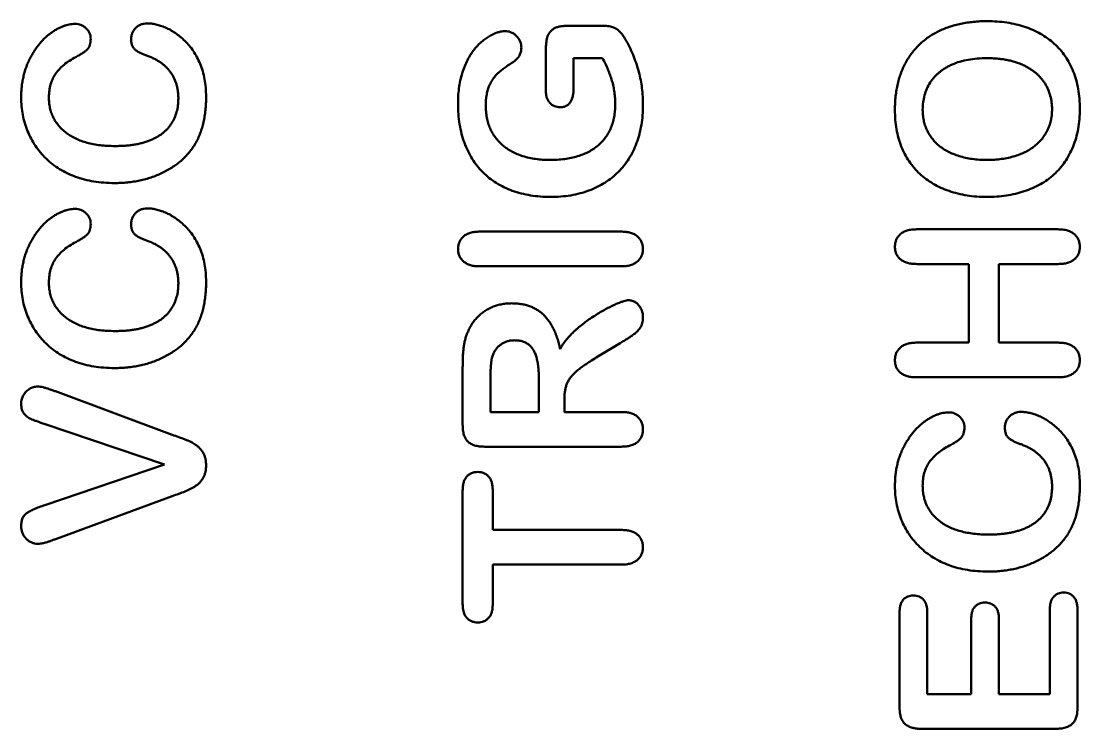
# Model space of a CAD drawing. Header units: millimetres. Extents: x -232 to 1390, y -69 to 653.
# Drawn here: x 164.53 to 170.26, y 501.01 to 504.84 of the extents above; entities that cross this region are included whole.
import ezdxf

# ---------------------------------------------------------------- set-up
doc = ezdxf.new("R2010")
doc.units = ezdxf.units.MM
doc.layers.add('Видимый контур (ГОСТ)', color=7, linetype='Continuous', lineweight=50)

msp = doc.modelspace()

# ---------------------------------------------------------------- linework, layer by layer
at = {"layer": 'Видимый контур (ГОСТ)'}
for p, q in [((167.4889, 504.8126), (167.6739, 504.8126)), ((167.3719, 504.4593), (167.3719, 504.6806)), ((167.5219, 504.6376), (167.5219, 504.4845)), ((167.6785, 504.6376), (167.5219, 504.6376)), ((167.0157, 503.7001), (167.7776, 503.7001)), ((169.3782, 503.7126), (170.1401, 503.7126)), ((169.6594, 503.5251), (169.3793, 503.5251)), ((169.6594, 503.1001), (169.6594, 503.5251)), ((169.8219, 503.5251), (169.8219, 503.1001)), ((170.1418, 503.5251), (169.8219, 503.5251)), ((167.7776, 503.5126), (167.0157, 503.5126)), ((167.7737, 503.0976), (167.6446, 503.0191)), ((169.3793, 503.1001), (169.6594, 503.1001)), ((169.8219, 503.1001), (170.1418, 503.1001)), ((166.9219, 502.6552), (166.9219, 502.9669)), ((167.0719, 502.9033), (167.0719, 502.7251)), ((167.3344, 502.7251), (167.3344, 502.898)), ((170.1401, 502.9126), (169.3782, 502.9126)), ((164.7198, 502.8369), (165.3516, 502.6021)), ((167.4719, 502.7927), (167.4719, 502.7251)), ((167.0719, 502.7251), (167.3344, 502.7251)), ((167.4719, 502.7251), (167.7789, 502.7251)), ((165.3094, 502.4413), (164.658, 502.6615)), ((167.7785, 502.5376), (167.0409, 502.5376)), ((164.6627, 502.2216), (165.3094, 502.4413)), ((165.3516, 502.2706), (164.725, 502.0398)), ((166.9219, 501.6865), (166.9219, 502.3011)), ((167.0844, 502.3011), (167.0844, 502.0876)), ((167.0844, 502.0876), (167.7789, 502.0876)), ((167.0844, 501.9001), (167.0844, 501.6865)), ((167.7789, 501.9001), (167.0844, 501.9001)), ((169.2844, 501.1275), (169.2844, 501.6412)), ((169.4344, 501.6412), (169.4344, 501.2001)), ((170.0969, 501.2001), (170.0969, 501.6564)), ((170.2469, 501.6564), (170.2469, 501.1275)), ((169.6719, 501.2001), (169.6719, 501.6062)), ((169.8219, 501.6062), (169.8219, 501.2001)), ((169.4344, 501.2001), (169.6719, 501.2001)), ((169.8219, 501.2001), (170.0969, 501.2001)), ((170.1274, 501.0126), (169.4039, 501.0126))]:
    msp.add_line(p, q, dxfattribs=at)
for points, knots in [([(169.2594, 504.3593), (169.2596, 504.3717), (169.2599, 504.396), (169.263, 504.4317), (169.2676, 504.4661), (169.2743, 504.4992), (169.2827, 504.531), (169.2934, 504.5614), (169.3056, 504.5906), (169.3199, 504.6183), (169.336, 504.6446), (169.3538, 504.6692), (169.3731, 504.6923), (169.3941, 504.7137), (169.4167, 504.7333), (169.4407, 504.7515), (169.4664, 504.768), (169.4938, 504.7825), (169.5225, 504.7957), (169.5526, 504.8067), (169.5838, 504.8164), (169.6163, 504.8242), (169.65, 504.8302), (169.685, 504.8344), (169.7211, 504.8373), (169.7456, 504.8375), (169.758, 504.8376)], [0, 0, 0, 0, 0.047374, 0.092892, 0.137166, 0.180134, 0.222216, 0.263127, 0.303449, 0.343246, 0.382403, 0.421143, 0.459535, 0.497606, 0.535591, 0.574026, 0.612814, 0.652401, 0.692668, 0.733597, 0.775067, 0.817627, 0.861435, 0.906139, 0.952383, 1, 1, 1, 1]), ([(169.758, 504.8376), (169.7763, 504.8373), (169.8121, 504.8365), (169.8645, 504.8308), (169.9143, 504.8212), (169.9616, 504.8081), (170.006, 504.7908), (170.0476, 504.77), (170.086, 504.7451), (170.1213, 504.7166), (170.1531, 504.6843), (170.1809, 504.6483), (170.2049, 504.609), (170.2246, 504.5662), (170.2404, 504.5201), (170.2513, 504.4706), (170.2584, 504.418), (170.2591, 504.3818), (170.2594, 504.3632)], [0, 0, 0, 0, 0.069989, 0.137326, 0.201945, 0.264498, 0.325314, 0.384635, 0.44263, 0.500525, 0.558287, 0.616149, 0.674671, 0.734688, 0.796699, 0.861239, 0.928754, 1, 1, 1, 1]), ([(164.5344, 504.4249), (164.5346, 504.4346), (164.5349, 504.4536), (164.5371, 504.4818), (164.5404, 504.5092), (164.5459, 504.5357), (164.5522, 504.5616), (164.5604, 504.5865), (164.5696, 504.6107), (164.5806, 504.6339), (164.5927, 504.656), (164.6054, 504.677), (164.6186, 504.6966), (164.6328, 504.7148), (164.6475, 504.7318), (164.6631, 504.7472), (164.6791, 504.7616), (164.6959, 504.7744), (164.7127, 504.7859), (164.7296, 504.7956), (164.7462, 504.8042), (164.7626, 504.8109), (164.7786, 504.8166), (164.7946, 504.8202), (164.8102, 504.8227), (164.8207, 504.823), (164.8258, 504.8232)], [0, 0, 0, 0, 0.053528, 0.105742, 0.156774, 0.206904, 0.256096, 0.304346, 0.352419, 0.399968, 0.446885, 0.492149, 0.53587, 0.578392, 0.620158, 0.660551, 0.700243, 0.739437, 0.777442, 0.813407, 0.847847, 0.880747, 0.912075, 0.942155, 0.971402, 1, 1, 1, 1]), ([(164.8258, 504.8232), (164.8312, 504.8229), (164.8419, 504.8222), (164.8576, 504.8178), (164.872, 504.8102), (164.8851, 504.7999), (164.8963, 504.7876), (164.9043, 504.7735), (164.9096, 504.7582), (164.9101, 504.7476), (164.9104, 504.7421)], [0, 0, 0, 0, 0.125575, 0.247624, 0.371563, 0.5014, 0.630466, 0.753938, 0.874425, 1, 1, 1, 1]), ([(165.1289, 504.7408), (165.1292, 504.7464), (165.1298, 504.7575), (165.1348, 504.7734), (165.1424, 504.7882), (165.1534, 504.801), (165.1664, 504.8122), (165.1814, 504.8199), (165.198, 504.8249), (165.2095, 504.8255), (165.2155, 504.8257)], [0, 0, 0, 0, 0.12502, 0.245917, 0.366995, 0.49339, 0.619785, 0.7441, 0.867772, 1, 1, 1, 1]), ([(165.2155, 504.8257), (165.2232, 504.8255), (165.2393, 504.8249), (165.2637, 504.8203), (165.289, 504.8132), (165.3151, 504.8032), (165.3418, 504.7905), (165.3678, 504.7738), (165.394, 504.7544), (165.4197, 504.7317), (165.4441, 504.7056), (165.4662, 504.6759), (165.486, 504.6429), (165.5032, 504.6067), (165.5174, 504.5672), (165.5272, 504.5242), (165.5334, 504.4782), (165.5341, 504.4465), (165.5344, 504.4302)], [0, 0, 0, 0, 0.041488, 0.085661, 0.132274, 0.182175, 0.234787, 0.28983, 0.347535, 0.408925, 0.472703, 0.538343, 0.606566, 0.677867, 0.752503, 0.830424, 0.912921, 1, 1, 1, 1]), ([(166.8969, 504.3933), (166.8972, 504.4091), (166.8977, 504.44), (166.9027, 504.4849), (166.9108, 504.527), (166.9221, 504.5662), (166.936, 504.602), (166.9513, 504.6346), (166.9686, 504.6636), (166.9875, 504.689), (167.0077, 504.7112), (167.0286, 504.7301), (167.0496, 504.7469), (167.0714, 504.7599), (167.0928, 504.7703), (167.1131, 504.7778), (167.1322, 504.7827), (167.1447, 504.7834), (167.1506, 504.7837)], [0, 0, 0, 0, 0.093345, 0.181788, 0.265893, 0.346211, 0.421931, 0.492512, 0.55829, 0.620563, 0.679266, 0.73443, 0.78696, 0.837265, 0.884143, 0.926654, 0.964928, 1, 1, 1, 1]), ([(167.1506, 504.7837), (167.1566, 504.7834), (167.1682, 504.7827), (167.1851, 504.7777), (167.2004, 504.769), (167.2139, 504.7573), (167.2252, 504.7434), (167.2335, 504.7278), (167.2387, 504.7107), (167.2392, 504.6988), (167.2395, 504.6927)], [0, 0, 0, 0, 0.126418, 0.24758, 0.369504, 0.496961, 0.624778, 0.748468, 0.870956, 1, 1, 1, 1]), ([(167.3719, 504.6806), (167.3719, 504.6871), (167.372, 504.6997), (167.3737, 504.7177), (167.3757, 504.7344), (167.3789, 504.7495), (167.3837, 504.7633), (167.391, 504.7755), (167.4005, 504.7863), (167.4122, 504.796), (167.427, 504.8036), (167.4449, 504.809), (167.4659, 504.812), (167.4809, 504.8124), (167.4889, 504.8126)], [0, 0, 0, 0, 0.094495, 0.182683, 0.262721, 0.33722, 0.406555, 0.473474, 0.542442, 0.6143, 0.693327, 0.782376, 0.883656, 1, 1, 1, 1]), ([(167.6739, 504.8126), (167.6797, 504.8126), (167.6908, 504.8125), (167.7065, 504.8111), (167.7204, 504.8091), (167.7327, 504.8059), (167.7437, 504.8015), (167.7542, 504.7959), (167.7638, 504.7884), (167.7764, 504.7763), (167.7914, 504.7572), (167.8015, 504.7401), (167.8069, 504.731)], [0, 0, 0, 0, 0.105137, 0.198926, 0.282836, 0.356488, 0.42567, 0.496229, 0.567939, 0.643933, 0.810095, 1, 1, 1, 1]), ([(164.9104, 504.7421), (164.9102, 504.7363), (164.9097, 504.7251), (164.9065, 504.7095), (164.9009, 504.6962), (164.8923, 504.6851), (164.881, 504.6753), (164.867, 504.665), (164.8496, 504.6545), (164.8368, 504.6476), (164.8299, 504.6439)], [0, 0, 0, 0, 0.129519, 0.245552, 0.349067, 0.446424, 0.551127, 0.679503, 0.827757, 1, 1, 1, 1]), ([(165.2168, 504.6505), (165.2106, 504.6526), (165.1986, 504.6567), (165.1818, 504.6642), (165.1667, 504.6722), (165.1534, 504.681), (165.1419, 504.6917), (165.1342, 504.7058), (165.1297, 504.7225), (165.1292, 504.7344), (165.1289, 504.7408)], [0, 0, 0, 0, 0.143495, 0.277206, 0.400013, 0.516767, 0.626382, 0.739099, 0.861584, 1, 1, 1, 1]), ([(167.8069, 504.731), (167.8143, 504.7166), (167.829, 504.6882), (167.8476, 504.6452), (167.8634, 504.6032), (167.8759, 504.5615), (167.8853, 504.5191), (167.8922, 504.4755), (167.8961, 504.4301), (167.8966, 504.3992), (167.8969, 504.3835)], [0, 0, 0, 0, 0.134295, 0.26347, 0.386924, 0.505429, 0.623456, 0.744934, 0.870249, 1, 1, 1, 1]), ([(167.2395, 504.6927), (167.239, 504.6859), (167.238, 504.6721), (167.2298, 504.6526), (167.2182, 504.6346), (167.207, 504.6256), (167.2014, 504.621)], [0, 0, 0, 0, 0.243521, 0.490748, 0.743365, 1, 1, 1, 1]), ([(164.8299, 504.6439), (164.8184, 504.6375), (164.7961, 504.6251), (164.7662, 504.6034), (164.741, 504.5798), (164.7199, 504.5546), (164.7038, 504.5266), (164.6924, 504.4958), (164.6857, 504.4619), (164.6849, 504.4384), (164.6844, 504.4263)], [0, 0, 0, 0, 0.142576, 0.275057, 0.398556, 0.515088, 0.628936, 0.746086, 0.868806, 1, 1, 1, 1]), ([(165.3844, 504.4197), (165.3843, 504.4266), (165.3842, 504.4402), (165.3819, 504.4601), (165.3786, 504.4792), (165.3742, 504.4975), (165.3681, 504.515), (165.3606, 504.5316), (165.352, 504.5475), (165.3421, 504.5626), (165.3306, 504.5767), (165.3181, 504.59), (165.3045, 504.6026), (165.2892, 504.6139), (165.273, 504.6245), (165.2554, 504.6342), (165.2366, 504.6431), (165.2235, 504.648), (165.2168, 504.6505)], [0, 0, 0, 0, 0.067525, 0.132852, 0.195561, 0.257183, 0.317195, 0.376483, 0.43518, 0.493991, 0.552864, 0.612327, 0.672723, 0.734108, 0.797161, 0.862721, 0.930233, 1, 1, 1, 1]), ([(167.2014, 504.621), (167.1924, 504.6152), (167.1756, 504.6043), (167.1524, 504.588), (167.1326, 504.5733), (167.1155, 504.5597), (167.1012, 504.5453), (167.0883, 504.5293), (167.0767, 504.5111), (167.0659, 504.4907), (167.0574, 504.4674), (167.0511, 504.4414), (167.0475, 504.4123), (167.0471, 504.392), (167.0469, 504.3814)], [0, 0, 0, 0, 0.105829, 0.198971, 0.281095, 0.350369, 0.415195, 0.482247, 0.553701, 0.629358, 0.710665, 0.798356, 0.894692, 1, 1, 1, 1]), ([(167.7469, 504.3867), (167.7467, 504.3979), (167.7462, 504.4201), (167.7428, 504.4529), (167.7375, 504.4848), (167.7294, 504.5157), (167.7196, 504.5462), (167.7077, 504.5766), (167.6941, 504.6072), (167.6838, 504.6274), (167.6785, 504.6376)], [0, 0, 0, 0, 0.128607, 0.253321, 0.376195, 0.496564, 0.617564, 0.741047, 0.868759, 1, 1, 1, 1]), ([(169.7567, 504.6376), (169.7393, 504.6373), (169.7056, 504.6365), (169.6568, 504.6299), (169.6114, 504.6196), (169.5764, 504.6069), (169.5505, 504.5948), (169.5325, 504.5848), (169.5156, 504.5738), (169.5, 504.562), (169.4857, 504.5491), (169.4722, 504.5357), (169.4604, 504.521), (169.4461, 504.5004), (169.4311, 504.4728), (169.4187, 504.437), (169.4108, 504.3989), (169.4099, 504.3727), (169.4094, 504.3593)], [0, 0, 0, 0, 0.103952, 0.201276, 0.293559, 0.381299, 0.423412, 0.464332, 0.504254, 0.543389, 0.581412, 0.619097, 0.656704, 0.69415, 0.768816, 0.843498, 0.920094, 1, 1, 1, 1]), ([(170.1094, 504.362), (170.109, 504.3744), (170.1082, 504.3987), (170.1006, 504.4343), (170.0887, 504.4684), (170.0746, 504.4952), (170.0611, 504.5156), (170.0496, 504.5302), (170.0368, 504.544), (170.0227, 504.5569), (170.0072, 504.569), (169.9904, 504.5803), (169.9724, 504.5909), (169.9531, 504.6006), (169.9325, 504.6094), (169.9108, 504.6171), (169.8879, 504.6232), (169.864, 504.6286), (169.8388, 504.6326), (169.8125, 504.6355), (169.785, 504.6373), (169.7662, 504.6375), (169.7567, 504.6376)], [0, 0, 0, 0, 0.073439, 0.1447, 0.215835, 0.287989, 0.324342, 0.361346, 0.398389, 0.436266, 0.475209, 0.515434, 0.556802, 0.599811, 0.64411, 0.689734, 0.736771, 0.785226, 0.835908, 0.888582, 0.942984, 1, 1, 1, 1]), ([(165.5344, 504.4302), (165.5343, 504.4178), (165.5341, 504.3934), (165.5311, 504.3578), (165.5271, 504.3238), (165.5207, 504.2916), (165.5128, 504.2609), (165.503, 504.2316), (165.4911, 504.2038), (165.4771, 504.1773), (165.4612, 504.1518), (165.4428, 504.1277), (165.4222, 504.1044), (165.4069, 504.0902), (165.3991, 504.0829)], [0, 0, 0, 0, 0.096886, 0.189459, 0.278405, 0.363145, 0.445437, 0.525142, 0.60352, 0.680876, 0.758125, 0.837038, 0.917143, 1, 1, 1, 1]), ([(167.4479, 504.3726), (167.4426, 504.3728), (167.4323, 504.3732), (167.4177, 504.378), (167.4044, 504.3853), (167.393, 504.3958), (167.3834, 504.4085), (167.3767, 504.4237), (167.3726, 504.4408), (167.3721, 504.453), (167.3719, 504.4593)], [0, 0, 0, 0, 0.12268, 0.238172, 0.352345, 0.472019, 0.593945, 0.718202, 0.853251, 1, 1, 1, 1]), ([(167.5219, 504.4845), (167.5218, 504.4758), (167.5215, 504.4595), (167.5185, 504.4368), (167.5133, 504.4173), (167.506, 504.401), (167.4957, 504.3882), (167.4825, 504.3787), (167.466, 504.3734), (167.4542, 504.3729), (167.4479, 504.3726)], [0, 0, 0, 0, 0.169805, 0.319203, 0.448893, 0.563043, 0.666456, 0.768051, 0.876983, 1, 1, 1, 1]), ([(165.0387, 503.9626), (165.0196, 503.963), (164.9823, 503.9638), (164.9281, 503.9704), (164.8767, 503.9808), (164.8286, 503.9959), (164.7837, 504.0148), (164.742, 504.0376), (164.7037, 504.064), (164.6689, 504.0942), (164.6378, 504.1275), (164.6104, 504.1635), (164.5874, 504.2025), (164.568, 504.2436), (164.553, 504.2869), (164.5422, 504.3317), (164.5356, 504.3779), (164.5348, 504.4092), (164.5344, 504.4249)], [0, 0, 0, 0, 0.074505, 0.145389, 0.213114, 0.278614, 0.341809, 0.403215, 0.463481, 0.52329, 0.582437, 0.641033, 0.699603, 0.758827, 0.818295, 0.877892, 0.938444, 1, 1, 1, 1]), ([(164.6844, 504.4263), (164.6846, 504.4165), (164.685, 504.3973), (164.6897, 504.3693), (164.6969, 504.3428), (164.7071, 504.3179), (164.7203, 504.2945), (164.7365, 504.2727), (164.7555, 504.2522), (164.7776, 504.2337), (164.8022, 504.2169), (164.8292, 504.2022), (164.8588, 504.1898), (164.8908, 504.1801), (164.9253, 504.1722), (164.9622, 504.1666), (165.0015, 504.1633), (165.0285, 504.1629), (165.0424, 504.1626)], [0, 0, 0, 0, 0.058555, 0.115034, 0.169241, 0.222754, 0.276007, 0.32982, 0.385276, 0.442545, 0.502031, 0.563277, 0.626718, 0.693689, 0.763689, 0.838251, 0.916909, 1, 1, 1, 1]), ([(165.0424, 504.1626), (165.0518, 504.1628), (165.0701, 504.1631), (165.097, 504.1643), (165.1227, 504.167), (165.1472, 504.1701), (165.1705, 504.1747), (165.1925, 504.1801), (165.2134, 504.1866), (165.2331, 504.1939), (165.2514, 504.2025), (165.2689, 504.2113), (165.285, 504.2213), (165.2998, 504.2322), (165.3134, 504.2439), (165.3259, 504.2563), (165.3371, 504.2697), (165.3504, 504.2885), (165.3641, 504.3139), (165.3759, 504.347), (165.3832, 504.3825), (165.384, 504.4071), (165.3844, 504.4197)], [0, 0, 0, 0, 0.058077, 0.11339, 0.166873, 0.21774, 0.266612, 0.313554, 0.358319, 0.401832, 0.443512, 0.483909, 0.522847, 0.560912, 0.597519, 0.634015, 0.669793, 0.70537, 0.776458, 0.84801, 0.922028, 1, 1, 1, 1]), ([(167.3969, 503.8876), (167.3785, 503.888), (167.3423, 503.8889), (167.2892, 503.8952), (167.2386, 503.9057), (167.1905, 503.9205), (167.1454, 503.9394), (167.1036, 503.9623), (167.0653, 503.9892), (167.0308, 504.0202), (167.0001, 504.055), (166.9728, 504.0931), (166.95, 504.1352), (166.9304, 504.1805), (166.9156, 504.2293), (166.9045, 504.2811), (166.8981, 504.3362), (166.8973, 504.3739), (166.8969, 504.3933)], [0, 0, 0, 0, 0.068661, 0.134577, 0.198718, 0.261138, 0.321655, 0.380571, 0.438149, 0.495489, 0.552848, 0.610566, 0.669812, 0.730741, 0.793928, 0.859355, 0.927947, 1, 1, 1, 1]), ([(167.0469, 504.3814), (167.0472, 504.3702), (167.0479, 504.3485), (167.0521, 504.3167), (167.0596, 504.2868), (167.0697, 504.2587), (167.0829, 504.2326), (167.0988, 504.2084), (167.1173, 504.1862), (167.1383, 504.1659), (167.1621, 504.148), (167.1883, 504.1321), (167.2172, 504.1186), (167.2484, 504.1074), (167.2817, 504.0983), (167.317, 504.0923), (167.3539, 504.0881), (167.3791, 504.0878), (167.392, 504.0876)], [0, 0, 0, 0, 0.065276, 0.127615, 0.187358, 0.245379, 0.302165, 0.358323, 0.414371, 0.471003, 0.528964, 0.588669, 0.650245, 0.71514, 0.782662, 0.852374, 0.924466, 1, 1, 1, 1]), ([(167.392, 504.0876), (167.4058, 504.0878), (167.4327, 504.0882), (167.4718, 504.092), (167.5085, 504.0982), (167.5427, 504.1067), (167.5744, 504.1178), (167.6037, 504.1313), (167.6307, 504.1474), (167.6549, 504.166), (167.6767, 504.1867), (167.6956, 504.2095), (167.7115, 504.2343), (167.7244, 504.2611), (167.7346, 504.2897), (167.7419, 504.3203), (167.7462, 504.3528), (167.7467, 504.3752), (167.7469, 504.3867)], [0, 0, 0, 0, 0.078639, 0.153131, 0.223477, 0.290026, 0.353704, 0.414588, 0.473791, 0.531711, 0.588622, 0.644452, 0.699993, 0.756045, 0.813512, 0.8726, 0.934689, 1, 1, 1, 1]), ([(167.8969, 504.3835), (167.8965, 504.3653), (167.8957, 504.3294), (167.8891, 504.277), (167.8785, 504.2269), (167.8634, 504.1796), (167.8446, 504.135), (167.8213, 504.0939), (167.7946, 504.0558), (167.7635, 504.0216), (167.7291, 503.9908), (167.691, 503.9638), (167.6494, 503.9408), (167.6045, 503.9214), (167.5566, 503.9063), (167.5058, 503.8953), (167.4522, 503.8888), (167.4156, 503.888), (167.3969, 503.8876)], [0, 0, 0, 0, 0.068778, 0.135055, 0.199083, 0.261416, 0.322006, 0.38113, 0.439223, 0.497093, 0.554981, 0.613074, 0.672626, 0.733861, 0.79697, 0.86201, 0.929505, 1, 1, 1, 1]), ([(169.7567, 503.8876), (169.7385, 503.888), (169.7027, 503.8887), (169.6503, 503.8949), (169.6001, 503.905), (169.5524, 503.919), (169.5076, 503.9366), (169.4662, 503.9583), (169.428, 503.9833), (169.3935, 504.0121), (169.3627, 504.0443), (169.3355, 504.0799), (169.3124, 504.1189), (169.293, 504.161), (169.2781, 504.2063), (169.267, 504.2546), (169.2606, 504.306), (169.2598, 504.3413), (169.2594, 504.3593)], [0, 0, 0, 0, 0.070329, 0.138292, 0.204099, 0.268186, 0.330262, 0.390205, 0.448756, 0.506523, 0.563716, 0.621054, 0.679119, 0.738746, 0.800086, 0.863642, 0.930165, 1, 1, 1, 1]), ([(169.4094, 504.3593), (169.4096, 504.3497), (169.4101, 504.3308), (169.4146, 504.303), (169.4216, 504.2762), (169.4314, 504.2507), (169.4439, 504.2267), (169.4591, 504.2043), (169.4767, 504.1835), (169.497, 504.1645), (169.5203, 504.1475), (169.5463, 504.1322), (169.5755, 504.1192), (169.6073, 504.1079), (169.6416, 504.0987), (169.6782, 504.0924), (169.7168, 504.0884), (169.7432, 504.0879), (169.7567, 504.0876)], [0, 0, 0, 0, 0.057932, 0.114496, 0.169876, 0.224704, 0.279285, 0.333438, 0.388176, 0.443602, 0.501312, 0.562007, 0.625958, 0.694063, 0.765773, 0.840522, 0.918469, 1, 1, 1, 1]), ([(170.2594, 504.3632), (170.259, 504.3448), (170.2581, 504.3087), (170.2512, 504.256), (170.2397, 504.2063), (170.2237, 504.1597), (170.2035, 504.1164), (170.1797, 504.0766), (170.1517, 504.0408), (170.1201, 504.0087), (170.085, 503.9801), (170.0461, 503.9557), (170.0042, 503.9347), (169.959, 503.9177), (169.9113, 503.9043), (169.8615, 503.8945), (169.8097, 503.8888), (169.7745, 503.888), (169.7567, 503.8876)], [0, 0, 0, 0, 0.07064, 0.138291, 0.203079, 0.265857, 0.326663, 0.385514, 0.443084, 0.500398, 0.557847, 0.616031, 0.6757, 0.737347, 0.800583, 0.865388, 0.931622, 1, 1, 1, 1]), ([(169.7567, 504.0876), (169.7703, 504.0879), (169.797, 504.0884), (169.836, 504.0924), (169.873, 504.0987), (169.9078, 504.108), (169.9403, 504.1191), (169.9699, 504.1329), (169.9969, 504.1483), (170.0206, 504.1666), (170.0415, 504.1862), (170.0598, 504.2073), (170.075, 504.2301), (170.0876, 504.254), (170.0974, 504.2793), (170.1045, 504.3058), (170.1086, 504.3335), (170.1091, 504.3525), (170.1094, 504.362)], [0, 0, 0, 0, 0.081286, 0.159416, 0.233611, 0.305549, 0.3739, 0.438596, 0.500264, 0.559349, 0.616544, 0.671396, 0.725733, 0.779285, 0.833063, 0.886997, 0.942795, 1, 1, 1, 1]), ([(165.3991, 504.0829), (165.3912, 504.0767), (165.3756, 504.0641), (165.3507, 504.0468), (165.3242, 504.0312), (165.2965, 504.0171), (165.2678, 504.004), (165.238, 503.993), (165.2071, 503.9835), (165.1753, 503.976), (165.1426, 503.9699), (165.1088, 503.9657), (165.0741, 503.963), (165.0506, 503.9628), (165.0387, 503.9626)], [0, 0, 0, 0, 0.077465, 0.155269, 0.234288, 0.314688, 0.395829, 0.478046, 0.560716, 0.645112, 0.730642, 0.818459, 0.907828, 1, 1, 1, 1]), ([(164.5344, 503.4249), (164.5346, 503.4346), (164.5349, 503.4536), (164.5371, 503.4818), (164.5404, 503.5092), (164.5459, 503.5357), (164.5522, 503.5616), (164.5604, 503.5865), (164.5696, 503.6107), (164.5806, 503.6339), (164.5927, 503.656), (164.6054, 503.677), (164.6186, 503.6966), (164.6328, 503.7148), (164.6475, 503.7318), (164.6631, 503.7472), (164.6791, 503.7616), (164.6959, 503.7744), (164.7127, 503.7859), (164.7296, 503.7956), (164.7462, 503.8042), (164.7626, 503.8109), (164.7786, 503.8166), (164.7946, 503.8202), (164.8102, 503.8227), (164.8207, 503.823), (164.8258, 503.8232)], [0, 0, 0, 0, 0.053528, 0.105742, 0.156774, 0.206904, 0.256096, 0.304346, 0.352419, 0.399968, 0.446885, 0.492149, 0.53587, 0.578392, 0.620158, 0.660551, 0.700243, 0.739437, 0.777442, 0.813407, 0.847847, 0.880747, 0.912075, 0.942155, 0.971402, 1, 1, 1, 1]), ([(164.8258, 503.8232), (164.8312, 503.8229), (164.8419, 503.8222), (164.8576, 503.8178), (164.872, 503.8102), (164.8851, 503.7999), (164.8963, 503.7876), (164.9043, 503.7735), (164.9096, 503.7582), (164.9101, 503.7476), (164.9104, 503.7421)], [0, 0, 0, 0, 0.125575, 0.247624, 0.371563, 0.5014, 0.630466, 0.753938, 0.874425, 1, 1, 1, 1]), ([(165.1289, 503.7408), (165.1292, 503.7464), (165.1298, 503.7575), (165.1348, 503.7734), (165.1424, 503.7882), (165.1534, 503.801), (165.1664, 503.8122), (165.1814, 503.8199), (165.198, 503.8249), (165.2095, 503.8255), (165.2155, 503.8257)], [0, 0, 0, 0, 0.12502, 0.245917, 0.366995, 0.49339, 0.619785, 0.7441, 0.867772, 1, 1, 1, 1]), ([(165.2155, 503.8257), (165.2232, 503.8255), (165.2393, 503.8249), (165.2637, 503.8203), (165.289, 503.8132), (165.3151, 503.8032), (165.3418, 503.7905), (165.3678, 503.7738), (165.394, 503.7544), (165.4197, 503.7317), (165.4441, 503.7056), (165.4662, 503.6759), (165.486, 503.6429), (165.5032, 503.6067), (165.5174, 503.5672), (165.5272, 503.5242), (165.5334, 503.4782), (165.5341, 503.4465), (165.5344, 503.4302)], [0, 0, 0, 0, 0.041488, 0.085661, 0.132274, 0.182175, 0.234787, 0.28983, 0.347535, 0.408925, 0.472703, 0.538343, 0.606566, 0.677867, 0.752503, 0.830424, 0.912921, 1, 1, 1, 1]), ([(164.9104, 503.7421), (164.9102, 503.7363), (164.9097, 503.7251), (164.9065, 503.7095), (164.9009, 503.6962), (164.8923, 503.6851), (164.881, 503.6753), (164.867, 503.665), (164.8496, 503.6545), (164.8368, 503.6476), (164.8299, 503.6439)], [0, 0, 0, 0, 0.129519, 0.245552, 0.349067, 0.446424, 0.551127, 0.679503, 0.827757, 1, 1, 1, 1]), ([(165.2168, 503.6505), (165.2106, 503.6526), (165.1986, 503.6567), (165.1818, 503.6642), (165.1667, 503.6722), (165.1534, 503.681), (165.1419, 503.6917), (165.1342, 503.7058), (165.1297, 503.7225), (165.1292, 503.7344), (165.1289, 503.7408)], [0, 0, 0, 0, 0.143495, 0.277206, 0.400013, 0.516767, 0.626382, 0.739099, 0.861584, 1, 1, 1, 1]), ([(166.8969, 503.6054), (166.8972, 503.6122), (166.8977, 503.6253), (166.9038, 503.6438), (166.9127, 503.6605), (166.926, 503.6747), (166.9429, 503.6866), (166.9641, 503.6943), (166.9886, 503.6995), (167.0062, 503.6999), (167.0157, 503.7001)], [0, 0, 0, 0, 0.117427, 0.228066, 0.335842, 0.446772, 0.564287, 0.692308, 0.836202, 1, 1, 1, 1]), ([(167.7776, 503.7001), (167.787, 503.6999), (167.8047, 503.6995), (167.8292, 503.6943), (167.8503, 503.6866), (167.8674, 503.6747), (167.8808, 503.6605), (167.8901, 503.6438), (167.8961, 503.6253), (167.8966, 503.6122), (167.8969, 503.6054)], [0, 0, 0, 0, 0.163429, 0.306998, 0.434731, 0.552913, 0.664362, 0.772448, 0.882838, 1, 1, 1, 1]), ([(169.2594, 503.6179), (169.2597, 503.6247), (169.2602, 503.6378), (169.2663, 503.6563), (169.2752, 503.673), (169.2885, 503.6872), (169.3054, 503.6991), (169.3266, 503.7068), (169.3511, 503.712), (169.3687, 503.7124), (169.3782, 503.7126)], [0, 0, 0, 0, 0.117427, 0.228066, 0.335842, 0.446772, 0.564287, 0.692308, 0.836202, 1, 1, 1, 1]), ([(170.1401, 503.7126), (170.1495, 503.7123), (170.1671, 503.7117), (170.1918, 503.707), (170.2127, 503.6986), (170.23, 503.6869), (170.2432, 503.6725), (170.2526, 503.656), (170.2586, 503.6376), (170.2591, 503.6246), (170.2594, 503.6179)], [0, 0, 0, 0, 0.163771, 0.307354, 0.436145, 0.554526, 0.666997, 0.774279, 0.883772, 1, 1, 1, 1]), ([(164.8299, 503.6439), (164.8184, 503.6375), (164.7961, 503.6251), (164.7662, 503.6034), (164.741, 503.5798), (164.7199, 503.5546), (164.7038, 503.5266), (164.6924, 503.4958), (164.6857, 503.4619), (164.6849, 503.4384), (164.6844, 503.4263)], [0, 0, 0, 0, 0.142576, 0.275057, 0.398556, 0.515088, 0.628936, 0.746086, 0.868806, 1, 1, 1, 1]), ([(165.3844, 503.4197), (165.3843, 503.4266), (165.3842, 503.4402), (165.3819, 503.4601), (165.3786, 503.4792), (165.3742, 503.4975), (165.3681, 503.515), (165.3606, 503.5316), (165.352, 503.5475), (165.3421, 503.5626), (165.3306, 503.5767), (165.3181, 503.59), (165.3045, 503.6026), (165.2892, 503.6139), (165.273, 503.6245), (165.2554, 503.6342), (165.2366, 503.6431), (165.2235, 503.648), (165.2168, 503.6505)], [0, 0, 0, 0, 0.067525, 0.132852, 0.195561, 0.257183, 0.317195, 0.376483, 0.43518, 0.493991, 0.552864, 0.612327, 0.672723, 0.734108, 0.797161, 0.862721, 0.930233, 1, 1, 1, 1]), ([(167.0157, 503.5126), (167.0064, 503.5129), (166.9889, 503.5134), (166.9644, 503.5181), (166.9435, 503.5264), (166.9264, 503.5377), (166.9134, 503.5519), (166.9035, 503.5679), (166.8981, 503.5861), (166.8973, 503.5989), (166.8969, 503.6054)], [0, 0, 0, 0, 0.163373, 0.308677, 0.437516, 0.55667, 0.668022, 0.77519, 0.884558, 1, 1, 1, 1]), ([(167.8969, 503.6054), (167.8965, 503.5989), (167.8957, 503.5863), (167.8903, 503.5682), (167.8802, 503.5523), (167.867, 503.538), (167.8499, 503.5263), (167.8289, 503.5182), (167.8044, 503.5133), (167.7869, 503.5129), (167.7776, 503.5126)], [0, 0, 0, 0, 0.114104, 0.222189, 0.329768, 0.442551, 0.562147, 0.691829, 0.835761, 1, 1, 1, 1]), ([(169.3793, 503.5251), (169.3699, 503.5254), (169.3522, 503.5258), (169.3275, 503.5307), (169.3065, 503.5387), (169.2891, 503.5498), (169.2759, 503.564), (169.266, 503.58), (169.2606, 503.5984), (169.2598, 503.6113), (169.2594, 503.6179)], [0, 0, 0, 0, 0.164448, 0.309801, 0.438331, 0.556927, 0.66824, 0.774619, 0.884272, 1, 1, 1, 1]), ([(170.2594, 503.6179), (170.2591, 503.6112), (170.2586, 503.5982), (170.2526, 503.5799), (170.2433, 503.5636), (170.2301, 503.5497), (170.2132, 503.5385), (170.1925, 503.5305), (170.1683, 503.5259), (170.151, 503.5254), (170.1418, 503.5251)], [0, 0, 0, 0, 0.119181, 0.229275, 0.337223, 0.448123, 0.566093, 0.693882, 0.837207, 1, 1, 1, 1]), ([(165.0387, 502.9626), (165.0196, 502.963), (164.9823, 502.9638), (164.9281, 502.9704), (164.8767, 502.9808), (164.8286, 502.9959), (164.7837, 503.0148), (164.742, 503.0376), (164.7037, 503.064), (164.6689, 503.0942), (164.6378, 503.1275), (164.6104, 503.1635), (164.5874, 503.2025), (164.568, 503.2436), (164.553, 503.2869), (164.5422, 503.3317), (164.5356, 503.3779), (164.5348, 503.4092), (164.5344, 503.4249)], [0, 0, 0, 0, 0.074505, 0.145389, 0.213114, 0.278614, 0.341809, 0.403215, 0.463481, 0.52329, 0.582437, 0.641033, 0.699603, 0.758827, 0.818295, 0.877892, 0.938444, 1, 1, 1, 1]), ([(164.6844, 503.4263), (164.6846, 503.4165), (164.685, 503.3973), (164.6897, 503.3693), (164.6969, 503.3428), (164.7071, 503.3179), (164.7203, 503.2945), (164.7365, 503.2727), (164.7555, 503.2522), (164.7776, 503.2337), (164.8022, 503.2169), (164.8292, 503.2022), (164.8588, 503.1898), (164.8908, 503.1801), (164.9253, 503.1722), (164.9622, 503.1666), (165.0015, 503.1633), (165.0285, 503.1629), (165.0424, 503.1626)], [0, 0, 0, 0, 0.058555, 0.115034, 0.169241, 0.222754, 0.276007, 0.32982, 0.385276, 0.442545, 0.502031, 0.563277, 0.626718, 0.693689, 0.763689, 0.838251, 0.916909, 1, 1, 1, 1]), ([(165.0424, 503.1626), (165.0518, 503.1628), (165.0701, 503.1631), (165.097, 503.1643), (165.1227, 503.167), (165.1472, 503.1701), (165.1705, 503.1747), (165.1925, 503.1801), (165.2134, 503.1866), (165.2331, 503.1939), (165.2514, 503.2025), (165.2689, 503.2113), (165.285, 503.2213), (165.2998, 503.2322), (165.3134, 503.2439), (165.3259, 503.2563), (165.3371, 503.2697), (165.3504, 503.2885), (165.3641, 503.3139), (165.3759, 503.347), (165.3832, 503.3825), (165.384, 503.4071), (165.3844, 503.4197)], [0, 0, 0, 0, 0.058077, 0.11339, 0.166873, 0.21774, 0.266612, 0.313554, 0.358319, 0.401832, 0.443512, 0.483909, 0.522847, 0.560912, 0.597519, 0.634015, 0.669793, 0.70537, 0.776458, 0.84801, 0.922028, 1, 1, 1, 1]), ([(165.5344, 503.4302), (165.5343, 503.4178), (165.5341, 503.3934), (165.5311, 503.3578), (165.5271, 503.3238), (165.5207, 503.2916), (165.5128, 503.2609), (165.503, 503.2316), (165.4911, 503.2038), (165.4771, 503.1773), (165.4612, 503.1518), (165.4428, 503.1277), (165.4222, 503.1044), (165.4069, 503.0902), (165.3991, 503.0829)], [0, 0, 0, 0, 0.096886, 0.189459, 0.278405, 0.363145, 0.445437, 0.525142, 0.60352, 0.680876, 0.758125, 0.837038, 0.917143, 1, 1, 1, 1]), ([(166.9508, 503.1599), (166.9542, 503.1674), (166.9609, 503.1823), (166.9736, 503.2033), (166.9882, 503.2231), (167.0049, 503.2412), (167.0231, 503.2579), (167.0433, 503.2721), (167.0645, 503.2848), (167.0873, 503.2949), (167.111, 503.3029), (167.1356, 503.3086), (167.1609, 503.3119), (167.1779, 503.3124), (167.1866, 503.3126)], [0, 0, 0, 0, 0.082577, 0.164196, 0.24655, 0.329028, 0.411991, 0.494102, 0.576847, 0.660065, 0.74432, 0.828322, 0.913499, 1, 1, 1, 1]), ([(167.1866, 503.3126), (167.1953, 503.3125), (167.2124, 503.3121), (167.2372, 503.3091), (167.2609, 503.3045), (167.2831, 503.2976), (167.304, 503.289), (167.3235, 503.2785), (167.3418, 503.266), (167.3586, 503.2515), (167.374, 503.2349), (167.3887, 503.2167), (167.4016, 503.1963), (167.4136, 503.1739), (167.4243, 503.1495), (167.4341, 503.1233), (167.4425, 503.095), (167.447, 503.0753), (167.4492, 503.0652)], [0, 0, 0, 0, 0.065945, 0.128836, 0.18902, 0.247666, 0.304108, 0.359999, 0.414835, 0.470631, 0.52734, 0.585788, 0.646629, 0.710214, 0.776925, 0.847724, 0.921631, 1, 1, 1, 1]), ([(167.4492, 503.0652), (167.4541, 503.074), (167.4641, 503.0919), (167.4831, 503.1171), (167.505, 503.1419), (167.5299, 503.1658), (167.5569, 503.1888), (167.585, 503.2106), (167.6137, 503.2315), (167.6432, 503.2505), (167.6723, 503.268), (167.7002, 503.2838), (167.7268, 503.2972), (167.7515, 503.3087), (167.7735, 503.3178), (167.7922, 503.3242), (167.8069, 503.3286), (167.8157, 503.3295), (167.8194, 503.3298)], [0, 0, 0, 0, 0.064691, 0.131909, 0.202954, 0.277727, 0.3545, 0.431041, 0.50708, 0.583189, 0.657159, 0.725908, 0.789893, 0.849029, 0.901153, 0.943348, 0.976321, 1, 1, 1, 1]), ([(167.8194, 503.3298), (167.8258, 503.3292), (167.8391, 503.3278), (167.8544, 503.3198), (167.8658, 503.3113), (167.8737, 503.3034), (167.8805, 503.2943), (167.8864, 503.2843), (167.8912, 503.2733), (167.8943, 503.2614), (167.8967, 503.2487), (167.8968, 503.24), (167.8969, 503.2355)], [0, 0, 0, 0, 0.142056, 0.294574, 0.376071, 0.457811, 0.541332, 0.62683, 0.714867, 0.806369, 0.900203, 1, 1, 1, 1]), ([(167.8969, 503.2355), (167.8967, 503.2302), (167.8964, 503.2199), (167.8934, 503.2053), (167.8888, 503.1918), (167.8794, 503.1761), (167.8648, 503.1582), (167.8462, 503.1436), (167.8288, 503.1322), (167.8131, 503.1217), (167.7943, 503.1101), (167.7808, 503.1019), (167.7737, 503.0976)], [0, 0, 0, 0, 0.08121, 0.157747, 0.228965, 0.299341, 0.437975, 0.580199, 0.660963, 0.757828, 0.871114, 1, 1, 1, 1]), ([(166.9219, 502.9669), (166.922, 502.9773), (166.9222, 502.9972), (166.9231, 503.026), (166.9248, 503.0525), (166.9273, 503.0769), (166.9309, 503.0995), (166.9361, 503.1207), (166.9424, 503.1409), (166.948, 503.1536), (166.9508, 503.1599)], [0, 0, 0, 0, 0.157877, 0.303912, 0.439236, 0.562038, 0.677765, 0.788058, 0.895443, 1, 1, 1, 1]), ([(165.3991, 503.0829), (165.3912, 503.0767), (165.3756, 503.0641), (165.3507, 503.0468), (165.3242, 503.0312), (165.2965, 503.0171), (165.2678, 503.004), (165.238, 502.993), (165.2071, 502.9835), (165.1753, 502.976), (165.1426, 502.9699), (165.1088, 502.9657), (165.0741, 502.963), (165.0506, 502.9628), (165.0387, 502.9626)], [0, 0, 0, 0, 0.077465, 0.155269, 0.234288, 0.314688, 0.395829, 0.478046, 0.560716, 0.645112, 0.730642, 0.818459, 0.907828, 1, 1, 1, 1]), ([(167.2016, 503.1126), (167.1951, 503.1125), (167.1825, 503.1121), (167.1642, 503.108), (167.1471, 503.1017), (167.1312, 503.0929), (167.117, 503.0818), (167.1047, 503.0686), (167.094, 503.0536), (167.0888, 503.0424), (167.0862, 503.0367)], [0, 0, 0, 0, 0.131873, 0.258354, 0.38036, 0.503563, 0.626708, 0.747109, 0.872157, 1, 1, 1, 1]), ([(167.3344, 502.898), (167.3342, 502.9091), (167.3339, 502.9305), (167.3319, 502.9612), (167.328, 502.9892), (167.3229, 503.0145), (167.316, 503.0371), (167.3068, 503.0568), (167.2954, 503.0739), (167.2817, 503.0881), (167.2655, 503.0994), (167.2466, 503.1071), (167.2249, 503.1119), (167.2096, 503.1124), (167.2016, 503.1126)], [0, 0, 0, 0, 0.116057, 0.222844, 0.320815, 0.410239, 0.491355, 0.566326, 0.636708, 0.703884, 0.770699, 0.840638, 0.916367, 1, 1, 1, 1]), ([(169.2594, 503.0054), (169.2598, 503.0122), (169.2605, 503.0252), (169.2661, 503.0439), (169.2757, 503.0604), (169.2889, 503.0748), (169.306, 503.0866), (169.3273, 503.0943), (169.3521, 503.0995), (169.3699, 503.0999), (169.3793, 503.1001)], [0, 0, 0, 0, 0.116931, 0.226675, 0.335014, 0.445378, 0.563223, 0.691644, 0.83591, 1, 1, 1, 1]), ([(170.1418, 503.1001), (170.1511, 503.0998), (170.1685, 503.0992), (170.1929, 503.0945), (170.2136, 503.0861), (170.2304, 503.0743), (170.2434, 503.0599), (170.2529, 503.0435), (170.2585, 503.025), (170.2591, 503.0121), (170.2594, 503.0054)], [0, 0, 0, 0, 0.16288, 0.306563, 0.434335, 0.551843, 0.6645, 0.772696, 0.882782, 1, 1, 1, 1]), ([(167.0862, 503.0367), (167.085, 503.0335), (167.0825, 503.0266), (167.0796, 503.0149), (167.0774, 503.0013), (167.0752, 502.9857), (167.0737, 502.968), (167.0729, 502.9483), (167.0719, 502.9264), (167.0719, 502.9112), (167.0719, 502.9033)], [0, 0, 0, 0, 0.075159, 0.163378, 0.266297, 0.383318, 0.514253, 0.660795, 0.8232, 1, 1, 1, 1]), ([(167.6446, 503.0191), (167.6334, 503.0124), (167.6122, 502.9998), (167.5831, 502.9805), (167.5579, 502.9627), (167.5368, 502.9456), (167.5196, 502.9287), (167.5051, 502.9122), (167.4939, 502.8952), (167.4851, 502.878), (167.4789, 502.8594), (167.4752, 502.8391), (167.4722, 502.8166), (167.472, 502.8009), (167.4719, 502.7927)], [0, 0, 0, 0, 0.129095, 0.244127, 0.345803, 0.434255, 0.512708, 0.584979, 0.651528, 0.713547, 0.776167, 0.844603, 0.918687, 1, 1, 1, 1]), ([(169.3782, 502.9126), (169.3689, 502.9129), (169.3514, 502.9134), (169.327, 502.918), (169.3061, 502.9258), (169.289, 502.9367), (169.2757, 502.9506), (169.266, 502.9668), (169.2605, 502.9855), (169.2598, 502.9986), (169.2594, 503.0054)], [0, 0, 0, 0, 0.162763, 0.307302, 0.434819, 0.552264, 0.661535, 0.769285, 0.880433, 1, 1, 1, 1]), ([(170.2594, 503.0054), (170.259, 502.9987), (170.2583, 502.9857), (170.2527, 502.9672), (170.2428, 502.9512), (170.2295, 502.9372), (170.2123, 502.9259), (170.1914, 502.918), (170.1669, 502.9134), (170.1494, 502.9129), (170.1401, 502.9126)], [0, 0, 0, 0, 0.118309, 0.227158, 0.335387, 0.446165, 0.564119, 0.692988, 0.836259, 1, 1, 1, 1]), ([(164.5344, 502.7701), (164.5346, 502.7742), (164.5348, 502.7823), (164.5373, 502.7944), (164.5412, 502.8059), (164.5467, 502.8169), (164.5535, 502.827), (164.5614, 502.836), (164.5701, 502.8441), (164.583, 502.8527), (164.6003, 502.8606), (164.615, 502.862), (164.6221, 502.8626)], [0, 0, 0, 0, 0.087575, 0.173821, 0.260245, 0.347103, 0.43406, 0.518628, 0.603081, 0.686963, 0.848538, 1, 1, 1, 1]), ([(164.6221, 502.8626), (164.6271, 502.8624), (164.6376, 502.862), (164.6537, 502.8588), (164.6701, 502.8545), (164.6865, 502.8488), (164.7029, 502.8425), (164.7141, 502.8388), (164.7198, 502.8369)], [0, 0, 0, 0, 0.148477, 0.310775, 0.482075, 0.650628, 0.822919, 1, 1, 1, 1]), ([(164.658, 502.6615), (164.6502, 502.6641), (164.6356, 502.669), (164.6158, 502.676), (164.6, 502.682), (164.5872, 502.687), (164.5768, 502.6924), (164.5672, 502.6986), (164.5586, 502.7068), (164.5501, 502.7158), (164.5428, 502.7267), (164.5381, 502.7397), (164.5348, 502.7543), (164.5345, 502.7646), (164.5344, 502.7701)], [0, 0, 0, 0, 0.138651, 0.255018, 0.350157, 0.421703, 0.482864, 0.545472, 0.61154, 0.680674, 0.752014, 0.827594, 0.909759, 1, 1, 1, 1]), ([(167.7789, 502.7251), (167.7884, 502.7249), (167.8061, 502.7245), (167.8307, 502.7196), (167.8516, 502.7117), (167.8685, 502.7002), (167.8811, 502.6858), (167.8904, 502.6696), (167.896, 502.6513), (167.8966, 502.6384), (167.8969, 502.6318)], [0, 0, 0, 0, 0.166416, 0.311374, 0.43948, 0.556458, 0.666851, 0.773597, 0.8838, 1, 1, 1, 1]), ([(169.2594, 502.3249), (169.2596, 502.3346), (169.2599, 502.3536), (169.2621, 502.3818), (169.2654, 502.4092), (169.2709, 502.4357), (169.2772, 502.4616), (169.2854, 502.4865), (169.2946, 502.5107), (169.3056, 502.5339), (169.3177, 502.556), (169.3304, 502.577), (169.3436, 502.5966), (169.3578, 502.6148), (169.3725, 502.6318), (169.3881, 502.6472), (169.4041, 502.6616), (169.4209, 502.6744), (169.4377, 502.6859), (169.4546, 502.6956), (169.4712, 502.7042), (169.4876, 502.7109), (169.5036, 502.7166), (169.5196, 502.7202), (169.5352, 502.7227), (169.5457, 502.723), (169.5508, 502.7232)], [0, 0, 0, 0, 0.053528, 0.105742, 0.156774, 0.206904, 0.256096, 0.304346, 0.352419, 0.399968, 0.446885, 0.492149, 0.53587, 0.578392, 0.620158, 0.660551, 0.700243, 0.739437, 0.777442, 0.813407, 0.847847, 0.880747, 0.912075, 0.942155, 0.971402, 1, 1, 1, 1]), ([(169.5508, 502.7232), (169.5562, 502.7229), (169.5669, 502.7222), (169.5826, 502.7178), (169.597, 502.7102), (169.6101, 502.6999), (169.6213, 502.6876), (169.6293, 502.6735), (169.6346, 502.6582), (169.6351, 502.6476), (169.6354, 502.6421)], [0, 0, 0, 0, 0.125575, 0.247624, 0.371563, 0.5014, 0.630466, 0.753938, 0.874425, 1, 1, 1, 1]), ([(169.8539, 502.6408), (169.8542, 502.6464), (169.8548, 502.6575), (169.8598, 502.6734), (169.8674, 502.6882), (169.8784, 502.701), (169.8914, 502.7122), (169.9064, 502.7199), (169.923, 502.7249), (169.9345, 502.7255), (169.9405, 502.7257)], [0, 0, 0, 0, 0.12502, 0.245917, 0.366995, 0.49339, 0.619785, 0.7441, 0.867772, 1, 1, 1, 1]), ([(169.9405, 502.7257), (169.9482, 502.7255), (169.9643, 502.7249), (169.9887, 502.7203), (170.014, 502.7132), (170.0401, 502.7032), (170.0668, 502.6905), (170.0928, 502.6738), (170.119, 502.6544), (170.1447, 502.6317), (170.1691, 502.6056), (170.1912, 502.5759), (170.211, 502.5429), (170.2282, 502.5067), (170.2424, 502.4672), (170.2522, 502.4242), (170.2584, 502.3782), (170.2591, 502.3465), (170.2594, 502.3302)], [0, 0, 0, 0, 0.041488, 0.085661, 0.132274, 0.182175, 0.234787, 0.28983, 0.347535, 0.408925, 0.472703, 0.538343, 0.606566, 0.677867, 0.752503, 0.830424, 0.912921, 1, 1, 1, 1]), ([(167.0409, 502.5376), (167.0311, 502.538), (167.0129, 502.5386), (166.9875, 502.5434), (166.9665, 502.5522), (166.9493, 502.5646), (166.9366, 502.5815), (166.9279, 502.6024), (166.9227, 502.6275), (166.9222, 502.6455), (166.9219, 502.6552)], [0, 0, 0, 0, 0.150539, 0.282262, 0.397468, 0.501948, 0.606233, 0.720513, 0.850468, 1, 1, 1, 1]), ([(165.3516, 502.6021), (165.3634, 502.5979), (165.3864, 502.5896), (165.42, 502.5774), (165.4509, 502.5645), (165.4738, 502.5511), (165.4901, 502.5391), (165.5008, 502.5286), (165.5106, 502.517), (165.5189, 502.5039), (165.5259, 502.4892), (165.5309, 502.4731), (165.5339, 502.4553), (165.5342, 502.4431), (165.5344, 502.4367)], [0, 0, 0, 0, 0.140138, 0.273867, 0.399499, 0.514474, 0.570146, 0.625803, 0.681689, 0.7397, 0.79935, 0.862729, 0.928496, 1, 1, 1, 1]), ([(167.8969, 502.6318), (167.8965, 502.6246), (167.8958, 502.6111), (167.8903, 502.5918), (167.8805, 502.5753), (167.867, 502.5614), (167.8498, 502.5506), (167.8291, 502.5428), (167.8049, 502.5385), (167.7877, 502.5379), (167.7785, 502.5376)], [0, 0, 0, 0, 0.124533, 0.237213, 0.346873, 0.456295, 0.572438, 0.699211, 0.840459, 1, 1, 1, 1]), ([(169.6354, 502.6421), (169.6352, 502.6363), (169.6347, 502.6251), (169.6315, 502.6095), (169.6259, 502.5962), (169.6173, 502.5851), (169.606, 502.5753), (169.592, 502.565), (169.5746, 502.5545), (169.5618, 502.5476), (169.5549, 502.5439)], [0, 0, 0, 0, 0.129519, 0.245552, 0.349067, 0.446424, 0.551127, 0.679503, 0.827757, 1, 1, 1, 1]), ([(169.9418, 502.5505), (169.9356, 502.5526), (169.9236, 502.5567), (169.9068, 502.5642), (169.8917, 502.5722), (169.8784, 502.581), (169.8669, 502.5917), (169.8592, 502.6058), (169.8547, 502.6225), (169.8542, 502.6344), (169.8539, 502.6408)], [0, 0, 0, 0, 0.143495, 0.277206, 0.400013, 0.516767, 0.626382, 0.739099, 0.861584, 1, 1, 1, 1]), ([(169.5549, 502.5439), (169.5434, 502.5375), (169.5211, 502.5251), (169.4912, 502.5034), (169.466, 502.4798), (169.4449, 502.4546), (169.4288, 502.4266), (169.4174, 502.3958), (169.4107, 502.3619), (169.4099, 502.3384), (169.4094, 502.3263)], [0, 0, 0, 0, 0.142576, 0.275057, 0.398556, 0.515088, 0.628936, 0.746086, 0.868806, 1, 1, 1, 1]), ([(170.1094, 502.3197), (170.1093, 502.3266), (170.1092, 502.3402), (170.1069, 502.3601), (170.1036, 502.3792), (170.0992, 502.3975), (170.0931, 502.415), (170.0856, 502.4316), (170.077, 502.4475), (170.0671, 502.4626), (170.0556, 502.4767), (170.0431, 502.49), (170.0295, 502.5026), (170.0142, 502.5139), (169.998, 502.5245), (169.9804, 502.5342), (169.9616, 502.5431), (169.9485, 502.548), (169.9418, 502.5505)], [0, 0, 0, 0, 0.067525, 0.132852, 0.195561, 0.257183, 0.317195, 0.376483, 0.43518, 0.493991, 0.552864, 0.612327, 0.672723, 0.734108, 0.797161, 0.862721, 0.930233, 1, 1, 1, 1]), ([(165.5344, 502.4367), (165.5342, 502.4303), (165.5339, 502.418), (165.5309, 502.4003), (165.5261, 502.3842), (165.5191, 502.3696), (165.5107, 502.3565), (165.501, 502.3447), (165.4903, 502.334), (165.4736, 502.322), (165.4505, 502.3086), (165.4196, 502.2954), (165.3864, 502.2828), (165.3634, 502.2748), (165.3516, 502.2706)], [0, 0, 0, 0, 0.071413, 0.137097, 0.199484, 0.259058, 0.316996, 0.373373, 0.429466, 0.48565, 0.602731, 0.72783, 0.860284, 1, 1, 1, 1]), ([(166.9219, 502.3011), (166.9221, 502.3091), (166.9225, 502.324), (166.9268, 502.3448), (166.9338, 502.3625), (166.9436, 502.3769), (166.9561, 502.3879), (166.9704, 502.3956), (166.9864, 502.4005), (166.9977, 502.401), (167.0035, 502.4013)], [0, 0, 0, 0, 0.162964, 0.30603, 0.432825, 0.549725, 0.660251, 0.769449, 0.880833, 1, 1, 1, 1]), ([(167.0035, 502.4013), (167.0094, 502.401), (167.0206, 502.4005), (167.0365, 502.3956), (167.0507, 502.3877), (167.0628, 502.3765), (167.0727, 502.3621), (167.0798, 502.3445), (167.0837, 502.3237), (167.0842, 502.3089), (167.0844, 502.3011)], [0, 0, 0, 0, 0.119745, 0.230386, 0.339589, 0.450554, 0.56802, 0.69543, 0.838921, 1, 1, 1, 1]), ([(169.7637, 501.8626), (169.7446, 501.863), (169.7073, 501.8638), (169.6531, 501.8704), (169.6017, 501.8808), (169.5536, 501.8959), (169.5087, 501.9148), (169.467, 501.9376), (169.4287, 501.964), (169.3939, 501.9942), (169.3628, 502.0275), (169.3354, 502.0635), (169.3124, 502.1025), (169.293, 502.1436), (169.278, 502.1869), (169.2672, 502.2317), (169.2606, 502.2779), (169.2598, 502.3092), (169.2594, 502.3249)], [0, 0, 0, 0, 0.074505, 0.145389, 0.213114, 0.278614, 0.341809, 0.403215, 0.463481, 0.52329, 0.582437, 0.641033, 0.699603, 0.758827, 0.818295, 0.877892, 0.938444, 1, 1, 1, 1]), ([(169.4094, 502.3263), (169.4096, 502.3165), (169.41, 502.2973), (169.4147, 502.2693), (169.4219, 502.2428), (169.4321, 502.2179), (169.4453, 502.1945), (169.4615, 502.1727), (169.4805, 502.1522), (169.5026, 502.1337), (169.5272, 502.1169), (169.5542, 502.1022), (169.5838, 502.0898), (169.6158, 502.0801), (169.6503, 502.0722), (169.6872, 502.0666), (169.7265, 502.0633), (169.7535, 502.0629), (169.7674, 502.0626)], [0, 0, 0, 0, 0.058555, 0.115034, 0.169241, 0.222754, 0.276007, 0.32982, 0.385276, 0.442545, 0.502031, 0.563277, 0.626718, 0.693689, 0.763689, 0.838251, 0.916909, 1, 1, 1, 1]), ([(169.7674, 502.0626), (169.7768, 502.0628), (169.7951, 502.0631), (169.822, 502.0643), (169.8477, 502.067), (169.8722, 502.0701), (169.8955, 502.0747), (169.9175, 502.0801), (169.9384, 502.0866), (169.9581, 502.0939), (169.9764, 502.1025), (169.9939, 502.1113), (170.01, 502.1213), (170.0248, 502.1322), (170.0384, 502.1439), (170.0509, 502.1563), (170.0621, 502.1697), (170.0754, 502.1885), (170.0891, 502.2139), (170.1009, 502.247), (170.1082, 502.2825), (170.109, 502.3071), (170.1094, 502.3197)], [0, 0, 0, 0, 0.058077, 0.11339, 0.166873, 0.21774, 0.266612, 0.313554, 0.358319, 0.401832, 0.443512, 0.483909, 0.522847, 0.560912, 0.597519, 0.634015, 0.669793, 0.70537, 0.776458, 0.84801, 0.922028, 1, 1, 1, 1]), ([(170.2594, 502.3302), (170.2593, 502.3178), (170.2591, 502.2934), (170.2561, 502.2578), (170.2521, 502.2238), (170.2457, 502.1916), (170.2378, 502.1609), (170.228, 502.1316), (170.2161, 502.1038), (170.2021, 502.0773), (170.1862, 502.0518), (170.1678, 502.0277), (170.1472, 502.0044), (170.1319, 501.9902), (170.1241, 501.9829)], [0, 0, 0, 0, 0.096886, 0.189459, 0.278405, 0.363145, 0.445437, 0.525142, 0.60352, 0.680876, 0.758125, 0.837038, 0.917143, 1, 1, 1, 1]), ([(164.5344, 502.1079), (164.5347, 502.1157), (164.5354, 502.1303), (164.541, 502.1505), (164.5507, 502.1672), (164.5651, 502.1801), (164.5836, 502.1902), (164.6059, 502.2008), (164.6327, 502.2114), (164.6523, 502.2181), (164.6627, 502.2216)], [0, 0, 0, 0, 0.12446, 0.232976, 0.332533, 0.429145, 0.538, 0.669467, 0.823327, 1, 1, 1, 1]), ([(164.6235, 502.0126), (164.618, 502.013), (164.607, 502.0137), (164.591, 502.0191), (164.5757, 502.0276), (164.5617, 502.0395), (164.5495, 502.0537), (164.5409, 502.0703), (164.5353, 502.0885), (164.5347, 502.1013), (164.5344, 502.1079)], [0, 0, 0, 0, 0.11436, 0.22823, 0.347615, 0.476393, 0.607077, 0.734244, 0.862737, 1, 1, 1, 1]), ([(167.7789, 502.0876), (167.7883, 502.0874), (167.8059, 502.087), (167.8304, 502.0821), (167.8512, 502.074), (167.868, 502.0625), (167.881, 502.0483), (167.8903, 502.0321), (167.8961, 502.0139), (167.8966, 502.0011), (167.8969, 501.9945)], [0, 0, 0, 0, 0.165695, 0.309898, 0.438758, 0.556035, 0.666627, 0.775214, 0.883502, 1, 1, 1, 1]), ([(164.725, 502.0398), (164.7194, 502.0378), (164.708, 502.0338), (164.6912, 502.0274), (164.674, 502.0211), (164.6561, 502.017), (164.6392, 502.0133), (164.6284, 502.0128), (164.6235, 502.0126)], [0, 0, 0, 0, 0.170752, 0.3404, 0.510541, 0.691696, 0.861031, 1, 1, 1, 1]), ([(167.8969, 501.9945), (167.8966, 501.9878), (167.896, 501.9748), (167.8904, 501.9564), (167.8809, 501.94), (167.8678, 501.9257), (167.8509, 501.914), (167.8301, 501.9059), (167.8057, 501.9008), (167.7882, 501.9004), (167.7789, 501.9001)], [0, 0, 0, 0, 0.117108, 0.227091, 0.335185, 0.446891, 0.565226, 0.692442, 0.837341, 1, 1, 1, 1]), ([(170.1241, 501.9829), (170.1162, 501.9767), (170.1006, 501.9641), (170.0757, 501.9468), (170.0492, 501.9312), (170.0215, 501.9171), (169.9928, 501.904), (169.963, 501.893), (169.9321, 501.8835), (169.9003, 501.876), (169.8676, 501.8699), (169.8338, 501.8657), (169.7991, 501.863), (169.7756, 501.8628), (169.7637, 501.8626)], [0, 0, 0, 0, 0.077465, 0.155269, 0.234288, 0.314688, 0.395829, 0.478046, 0.560716, 0.645112, 0.730642, 0.818459, 0.907828, 1, 1, 1, 1]), ([(170.0969, 501.6564), (170.0971, 501.6636), (170.0976, 501.6773), (170.1015, 501.6963), (170.1078, 501.7127), (170.117, 501.7261), (170.1284, 501.7364), (170.1415, 501.7441), (170.1565, 501.7484), (170.1671, 501.749), (170.1725, 501.7494)], [0, 0, 0, 0, 0.160306, 0.301645, 0.429046, 0.546185, 0.657392, 0.76716, 0.879815, 1, 1, 1, 1]), ([(170.1725, 501.7494), (170.1778, 501.749), (170.188, 501.7485), (170.2026, 501.744), (170.2155, 501.7364), (170.2269, 501.7261), (170.2359, 501.7127), (170.2426, 501.6964), (170.2461, 501.6772), (170.2466, 501.6636), (170.2469, 501.6564)], [0, 0, 0, 0, 0.118262, 0.22765, 0.337047, 0.449151, 0.567234, 0.696212, 0.838401, 1, 1, 1, 1]), ([(167.0035, 501.5876), (166.9975, 501.5879), (166.986, 501.5884), (166.9696, 501.5933), (166.9553, 501.6014), (166.9432, 501.6128), (166.9334, 501.6272), (166.9267, 501.6445), (166.9226, 501.6646), (166.9221, 501.6789), (166.9219, 501.6865)], [0, 0, 0, 0, 0.124221, 0.237861, 0.349314, 0.461616, 0.578768, 0.704912, 0.843678, 1, 1, 1, 1]), ([(167.0844, 501.6865), (167.0842, 501.6786), (167.0838, 501.6639), (167.0797, 501.6434), (167.0727, 501.626), (167.0628, 501.6119), (167.0507, 501.6008), (167.0365, 501.5931), (167.0206, 501.5885), (167.0094, 501.5879), (167.0035, 501.5876)], [0, 0, 0, 0, 0.162198, 0.304041, 0.431088, 0.548264, 0.659092, 0.768398, 0.879423, 1, 1, 1, 1]), ([(169.2844, 501.6412), (169.2847, 501.6485), (169.2852, 501.6622), (169.2887, 501.6815), (169.2951, 501.6978), (169.3043, 501.7111), (169.3156, 501.7212), (169.3287, 501.7284), (169.3434, 501.7329), (169.3537, 501.7333), (169.359, 501.7335)], [0, 0, 0, 0, 0.162826, 0.306245, 0.434498, 0.551227, 0.662205, 0.770017, 0.882033, 1, 1, 1, 1]), ([(169.359, 501.7335), (169.3644, 501.7333), (169.375, 501.7329), (169.3899, 501.7285), (169.403, 501.7212), (169.4143, 501.7111), (169.4235, 501.6978), (169.4301, 501.6815), (169.4336, 501.6622), (169.4341, 501.6485), (169.4344, 501.6412)], [0, 0, 0, 0, 0.120277, 0.23314, 0.340434, 0.450878, 0.567045, 0.695228, 0.837957, 1, 1, 1, 1]), ([(169.6719, 501.6062), (169.6722, 501.6132), (169.6727, 501.6265), (169.6762, 501.645), (169.6828, 501.6606), (169.6916, 501.6735), (169.7031, 501.6831), (169.7159, 501.6904), (169.7306, 501.6945), (169.741, 501.695), (169.7463, 501.6953)], [0, 0, 0, 0, 0.16062, 0.301492, 0.427187, 0.543298, 0.654853, 0.765127, 0.877861, 1, 1, 1, 1]), ([(169.7463, 501.6953), (169.7517, 501.695), (169.762, 501.6946), (169.7767, 501.6902), (169.7899, 501.6836), (169.8014, 501.6738), (169.8107, 501.661), (169.8174, 501.6453), (169.8212, 501.6267), (169.8217, 501.6133), (169.8219, 501.6062)], [0, 0, 0, 0, 0.121339, 0.233334, 0.342796, 0.454743, 0.571815, 0.697267, 0.838961, 1, 1, 1, 1]), ([(169.4039, 501.0126), (169.3972, 501.0128), (169.3845, 501.0131), (169.3662, 501.0151), (169.3499, 501.019), (169.3354, 501.0242), (169.3229, 501.0312), (169.312, 501.0397), (169.3032, 501.0502), (169.296, 501.0623), (169.2908, 501.0762), (169.2872, 501.0918), (169.2848, 501.109), (169.2845, 501.1212), (169.2844, 501.1275)], [0, 0, 0, 0, 0.104802, 0.199007, 0.2868, 0.365935, 0.43921, 0.509394, 0.580084, 0.6521, 0.728381, 0.810993, 0.901293, 1, 1, 1, 1]), ([(170.2469, 501.1275), (170.2466, 501.1179), (170.2461, 501.1002), (170.2409, 501.0756), (170.232, 501.0552), (170.2192, 501.0388), (170.202, 501.0268), (170.1809, 501.0182), (170.1554, 501.0136), (170.1372, 501.013), (170.1274, 501.0126)], [0, 0, 0, 0, 0.148804, 0.276909, 0.390735, 0.493525, 0.59771, 0.714462, 0.847134, 1, 1, 1, 1])]:
    msp.add_open_spline(points, degree=3, knots=knots, dxfattribs=at)

doc.saveas('drawing.dxf')
